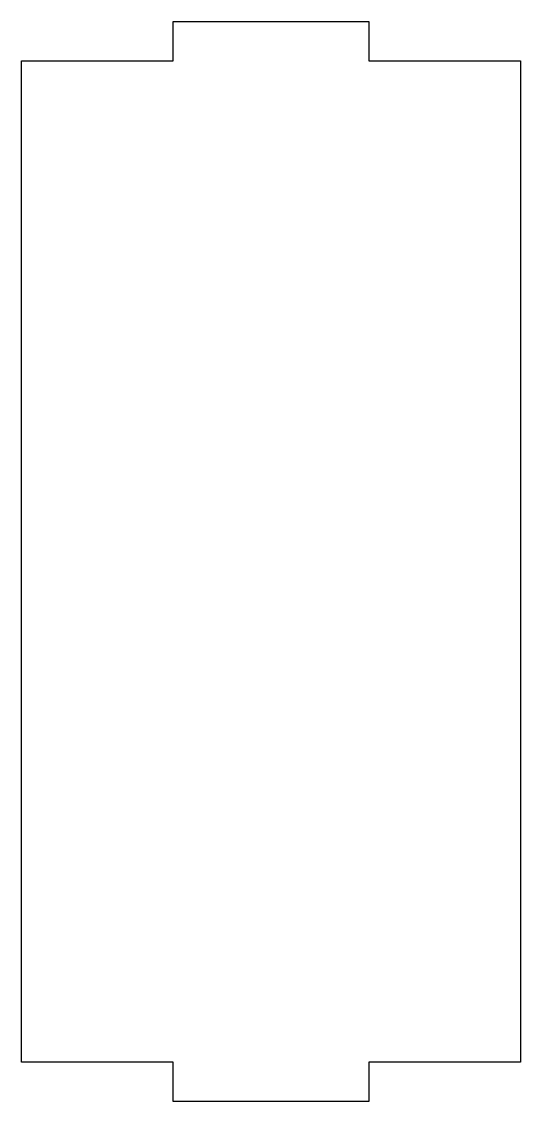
# Model space of a CAD drawing. Header units: metres. Extents: x -20.4 to 20.4, y -44.2 to 44.2.
import ezdxf

# ---------------------------------------------------------------- set-up
doc = ezdxf.new("R2010")
doc.units = ezdxf.units.M

msp = doc.modelspace()

# ---------------------------------------------------------------- linework, layer by layer
msp.add_lwpolyline([(20.4, 41), (20.4, -41), (8, -41), (8, -44.2), (-8, -44.2), (-8, -41), (-20.4, -41), (-20.4, 41), (-8, 41), (-8, 44.2), (8, 44.2), (8, 41)], close=True)

doc.saveas('drawing.dxf')
